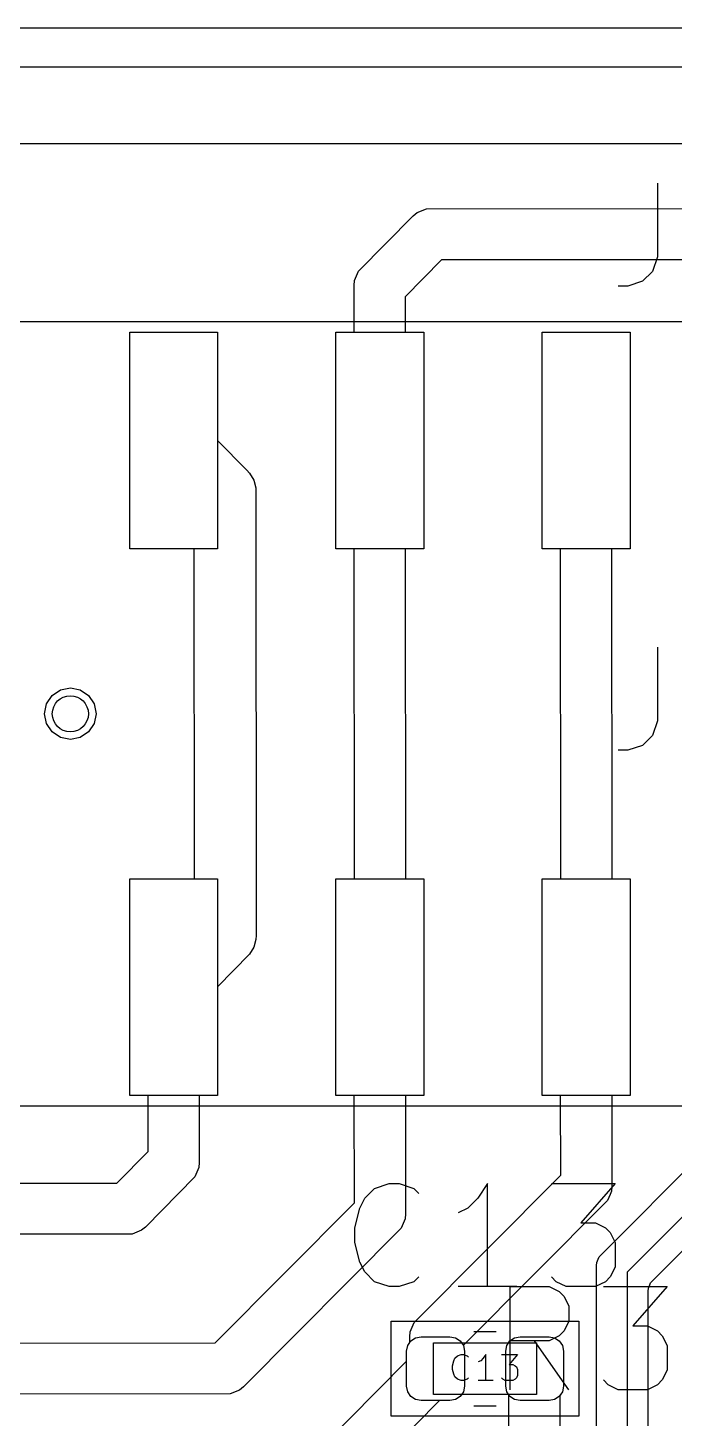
# Model space of a CAD drawing. Extents: x 3.94 to 5.51, y -5.51 to -3.94.
# Drawn here: x 4.374 to 4.62, y -4.468 to -3.937 of the extents above; entities that cross this region are included whole.
import ezdxf

# ---------------------------------------------------------------- set-up
doc = ezdxf.new("R2010")
doc.units = 0
doc.header["$MEASUREMENT"] = 0
doc.layers.add('BLACK', color=7, linetype='CONTINUOUS')

msp = doc.modelspace()

# ---------------------------------------------------------------- linework, layer by layer
at = {"layer": 'BLACK', "linetype": 'CONTINUOUS'}
for p, q in [((3.93701, -3.93701), (5.31496, -3.93701)), ((4.23063, -3.9519), (5.10827, -3.95177)), ((5.10204, -3.98117), (4.23823, -3.9813)), ((4.6138, -3.99625), (4.6138, -4.02437)), ((4.52209, -4.00756), (4.52564, -4.00609)), ((4.52564, -4.00609), (4.52569, -4.00609)), ((4.52569, -4.00609), (4.76919, -4.00591)), ((4.49969, -4.02996), (4.5206, -4.00879)), ((4.5206, -4.00879), (4.52209, -4.00756)), ((4.53143, -4.02559), (4.51755, -4.03965)), ((4.76498, -4.02541), (4.53143, -4.02559)), ((4.6138, -4.02437), (4.61192, -4.03)), ((4.49822, -4.03351), (4.49969, -4.02996)), ((4.49969, -4.02996), (4.49969, -4.02996)), ((4.61192, -4.03), (4.60817, -4.03375)), ((4.49803, -4.03543), (4.49822, -4.03351)), ((4.49809, -4.05315), (4.49803, -4.03543)), ((4.60255, -4.03562), (4.5988, -4.03562)), ((4.60817, -4.03375), (4.60255, -4.03562)), ((4.51755, -4.03965), (4.51759, -4.05315)), ((4.92323, -4.04921), (4.32874, -4.04921)), ((4.4124, -4.13583), (4.4124, -4.05315)), ((4.4124, -4.05315), (4.44587, -4.05315)), ((4.4124, -4.13583), (4.4124, -4.05315)), ((4.4124, -4.05315), (4.44587, -4.05315)), ((4.4124, -4.13583), (4.4124, -4.05315)), ((4.4124, -4.05315), (4.44587, -4.05315)), ((4.44587, -4.05315), (4.44587, -4.09459)), ((4.44587, -4.05315), (4.44587, -4.13583)), ((4.44587, -4.05315), (4.44587, -4.13583)), ((4.49114, -4.13583), (4.49114, -4.05315)), ((4.49114, -4.05315), (4.49809, -4.05315)), ((4.49114, -4.13583), (4.49114, -4.05315)), ((4.49114, -4.05315), (4.52461, -4.05315)), ((4.49114, -4.13583), (4.49114, -4.05315)), ((4.49114, -4.05315), (4.52461, -4.05315)), ((4.51759, -4.05315), (4.52461, -4.05315)), ((4.52461, -4.05315), (4.52461, -4.13583)), ((4.52461, -4.05315), (4.52461, -4.13583)), ((4.52461, -4.05315), (4.52461, -4.13583)), ((4.56988, -4.13583), (4.56988, -4.05315)), ((4.56988, -4.05315), (4.60335, -4.05315)), ((4.56988, -4.13583), (4.56988, -4.05315)), ((4.56988, -4.05315), (4.60335, -4.05315)), ((4.56988, -4.13583), (4.56988, -4.05315)), ((4.56988, -4.05315), (4.60335, -4.05315)), ((4.60335, -4.05315), (4.60335, -4.13583)), ((4.60335, -4.05315), (4.60335, -4.13583)), ((4.60335, -4.05315), (4.60335, -4.13583)), ((4.44587, -4.09459), (4.45717, -4.10582)), ((4.45717, -4.10582), (4.45819, -4.10698)), ((4.45819, -4.10698), (4.45973, -4.10965)), ((4.45973, -4.10965), (4.46053, -4.11263)), ((4.46053, -4.11263), (4.46063, -4.28346)), ((4.43702, -4.13583), (4.4124, -4.13583)), ((4.44587, -4.13583), (4.4124, -4.13583)), ((4.44587, -4.13583), (4.4124, -4.13583)), ((4.4371, -4.26181), (4.43702, -4.13583)), ((4.49807, -4.13583), (4.49114, -4.13583)), ((4.52461, -4.13583), (4.49114, -4.13583)), ((4.52461, -4.13583), (4.49114, -4.13583)), ((4.49818, -4.26181), (4.49807, -4.13583)), ((4.52461, -4.13583), (4.51757, -4.13583)), ((4.51757, -4.13583), (4.51768, -4.26181)), ((4.57681, -4.13583), (4.56988, -4.13583)), ((4.60335, -4.13583), (4.56988, -4.13583)), ((4.60335, -4.13583), (4.56988, -4.13583)), ((4.57692, -4.26181), (4.57681, -4.13583)), ((4.60335, -4.13583), (4.59631, -4.13583)), ((4.59631, -4.13583), (4.59642, -4.26181)), ((4.6138, -4.17342), (4.6138, -4.20154)), ((4.38067, -4.19505), (4.3828, -4.19186)), ((4.38067, -4.19505), (4.3828, -4.19186)), ((4.3828, -4.19186), (4.386, -4.18973)), ((4.3828, -4.19186), (4.386, -4.18973)), ((4.386, -4.18973), (4.38976, -4.18898)), ((4.386, -4.18973), (4.38976, -4.18898)), ((4.38976, -4.18898), (4.39353, -4.18973)), ((4.38976, -4.18898), (4.39353, -4.18973)), ((4.39353, -4.18973), (4.39672, -4.19186)), ((4.39353, -4.18973), (4.39672, -4.19186)), ((4.39672, -4.19186), (4.39886, -4.19505)), ((4.39672, -4.19186), (4.39886, -4.19505)), ((4.37992, -4.19882), (4.38067, -4.19505)), ((4.37992, -4.19882), (4.38067, -4.19505)), ((4.39886, -4.19505), (4.39961, -4.19882)), ((4.39886, -4.19505), (4.39961, -4.19882)), ((4.38067, -4.20259), (4.37992, -4.19882)), ((4.38067, -4.20259), (4.37992, -4.19882)), ((4.3828, -4.20578), (4.38067, -4.20259)), ((4.3828, -4.20578), (4.38067, -4.20259)), ((4.39886, -4.20259), (4.39672, -4.20578)), ((4.39886, -4.20259), (4.39672, -4.20578)), ((4.39961, -4.19882), (4.39886, -4.20259)), ((4.39961, -4.19882), (4.39886, -4.20259)), ((4.6138, -4.20154), (4.61192, -4.20716)), ((4.386, -4.20791), (4.3828, -4.20578)), ((4.386, -4.20791), (4.3828, -4.20578)), ((4.38976, -4.20866), (4.386, -4.20791)), ((4.38976, -4.20866), (4.386, -4.20791)), ((4.39353, -4.20791), (4.38976, -4.20866)), ((4.39353, -4.20791), (4.38976, -4.20866)), ((4.39672, -4.20578), (4.39353, -4.20791)), ((4.39672, -4.20578), (4.39353, -4.20791)), ((4.61192, -4.20716), (4.60817, -4.21091)), ((4.60255, -4.21279), (4.5988, -4.21279)), ((4.60817, -4.21091), (4.60255, -4.21279)), ((4.4124, -4.34449), (4.4124, -4.26181)), ((4.4124, -4.26181), (4.4371, -4.26181)), ((4.4124, -4.34449), (4.4124, -4.26181)), ((4.4124, -4.26181), (4.44587, -4.26181)), ((4.4124, -4.34449), (4.4124, -4.26181)), ((4.4124, -4.26181), (4.44587, -4.26181)), ((4.44587, -4.26181), (4.44587, -4.34449)), ((4.44587, -4.26181), (4.44587, -4.34449)), ((4.49114, -4.34449), (4.49114, -4.26181)), ((4.49114, -4.26181), (4.49818, -4.26181)), ((4.49114, -4.34449), (4.49114, -4.26181)), ((4.49114, -4.26181), (4.52461, -4.26181)), ((4.49114, -4.34449), (4.49114, -4.26181)), ((4.49114, -4.26181), (4.52461, -4.26181)), ((4.51768, -4.26181), (4.52461, -4.26181)), ((4.52461, -4.26181), (4.52461, -4.34449)), ((4.52461, -4.26181), (4.52461, -4.34449)), ((4.52461, -4.26181), (4.52461, -4.34449)), ((4.56988, -4.34449), (4.56988, -4.26181)), ((4.56988, -4.26181), (4.57692, -4.26181)), ((4.56988, -4.34449), (4.56988, -4.26181)), ((4.56988, -4.26181), (4.60335, -4.26181)), ((4.56988, -4.34449), (4.56988, -4.26181)), ((4.56988, -4.26181), (4.60335, -4.26181)), ((4.59642, -4.26181), (4.60335, -4.26181)), ((4.60335, -4.26181), (4.60335, -4.34449)), ((4.60335, -4.26181), (4.60335, -4.34449)), ((4.60335, -4.26181), (4.60335, -4.34449)), ((4.45973, -4.28798), (4.45819, -4.29065)), ((4.46053, -4.28501), (4.45973, -4.28798)), ((4.46063, -4.28346), (4.46053, -4.28501)), ((4.45819, -4.29065), (4.44587, -4.30306)), ((4.44587, -4.30306), (4.44587, -4.34449)), ((4.4194, -4.34449), (4.4124, -4.34449)), ((4.44587, -4.34449), (4.4124, -4.34449)), ((4.44587, -4.34449), (4.4124, -4.34449)), ((4.41946, -4.36587), (4.4194, -4.34449)), ((4.44587, -4.34449), (4.43891, -4.34449)), ((4.43891, -4.34449), (4.43898, -4.37008)), ((4.49812, -4.34449), (4.49114, -4.34449)), ((4.52461, -4.34449), (4.49114, -4.34449)), ((4.52461, -4.34449), (4.49114, -4.34449)), ((4.49821, -4.38552), (4.49812, -4.34449)), ((4.52461, -4.34449), (4.51762, -4.34449)), ((4.51762, -4.34449), (4.51772, -4.38976)), ((4.57687, -4.34449), (4.56988, -4.34449)), ((4.60335, -4.34449), (4.56988, -4.34449)), ((4.60335, -4.34449), (4.56988, -4.34449)), ((4.57695, -4.3749), (4.57687, -4.34449)), ((4.60335, -4.34449), (4.59637, -4.34449)), ((4.59637, -4.34449), (4.59646, -4.37913)), ((4.32874, -4.34843), (4.92323, -4.34843)), ((4.40754, -4.37796), (4.41946, -4.36587)), ((4.59155, -4.40617), (4.63165, -4.3659)), ((4.43879, -4.372), (4.43732, -4.37555)), ((4.43898, -4.37008), (4.43879, -4.372)), ((4.19488, -4.37812), (4.40754, -4.37796)), ((4.43731, -4.37555), (4.41838, -4.39475)), ((4.43732, -4.37555), (4.43731, -4.37555)), ((4.50585, -4.38002), (4.51147, -4.37814)), ((4.51147, -4.37814), (4.51522, -4.37814)), ((4.51522, -4.37814), (4.52085, -4.38002)), ((4.52096, -4.43114), (4.57695, -4.3749)), ((4.54897, -4.37814), (4.54522, -4.38377)), ((4.54897, -4.41751), (4.54897, -4.37814)), ((4.57334, -4.37814), (4.59771, -4.37814)), ((4.59771, -4.37814), (4.58459, -4.39314)), ((4.63813, -4.37598), (4.60225, -4.412)), ((4.5021, -4.38377), (4.50585, -4.38002)), ((4.52085, -4.38002), (4.52272, -4.38189)), ((4.59574, -4.38233), (4.5948, -4.3846)), ((4.59627, -4.38105), (4.59574, -4.38233)), ((4.59646, -4.37913), (4.59627, -4.38105)), ((4.44499, -4.43898), (4.49821, -4.38552)), ((4.49835, -4.39502), (4.50022, -4.38752)), ((4.50022, -4.38752), (4.5021, -4.38377)), ((4.54147, -4.38752), (4.53772, -4.38939)), ((4.5948, -4.3846), (4.5397, -4.43995)), ((4.54522, -4.38377), (4.54147, -4.38752)), ((4.61123, -4.41601), (4.64267, -4.38441)), ((4.51753, -4.39168), (4.51606, -4.39523)), ((4.51772, -4.38976), (4.51753, -4.39168)), ((4.58459, -4.39314), (4.59021, -4.39314)), ((4.59021, -4.39314), (4.59396, -4.39502)), ((4.41334, -4.39745), (4.19488, -4.39761)), ((4.41689, -4.39598), (4.41334, -4.39745)), ((4.41838, -4.39475), (4.41689, -4.39598)), ((4.41689, -4.39598), (4.41689, -4.39598)), ((4.51605, -4.39524), (4.45578, -4.45578)), ((4.49835, -4.40064), (4.49835, -4.39502)), ((4.51606, -4.39523), (4.51605, -4.39524)), ((4.59396, -4.39502), (4.59584, -4.39689)), ((4.59584, -4.39689), (4.59771, -4.40064)), ((4.50022, -4.40814), (4.49835, -4.40064)), ((4.59771, -4.40064), (4.59771, -4.41001)), ((4.5021, -4.41189), (4.50022, -4.40814)), ((4.59055, -4.40945), (4.59066, -4.4083)), ((4.59066, -4.61395), (4.59055, -4.40945)), ((4.59066, -4.4083), (4.5912, -4.407)), ((4.5912, -4.407), (4.59155, -4.40617)), ((4.59771, -4.41001), (4.59584, -4.41376)), ((4.50585, -4.41564), (4.5021, -4.41189)), ((4.52272, -4.41376), (4.52085, -4.41564)), ((4.57522, -4.41564), (4.57334, -4.41376)), ((4.59584, -4.41376), (4.59396, -4.41564)), ((4.60225, -4.412), (4.60236, -4.6105)), ((4.51147, -4.41751), (4.50585, -4.41564)), ((4.51522, -4.41751), (4.51147, -4.41751)), ((4.52085, -4.41564), (4.51522, -4.41751)), ((4.56022, -4.41751), (4.53772, -4.41751)), ((4.55756, -4.45688), (4.55756, -4.41751)), ((4.55756, -4.41751), (4.57255, -4.41751)), ((4.57255, -4.41751), (4.5763, -4.41939)), ((4.57897, -4.41751), (4.57522, -4.41564)), ((4.5763, -4.41939), (4.57818, -4.42126)), ((4.59021, -4.41751), (4.57897, -4.41751)), ((4.59396, -4.41564), (4.59021, -4.41751)), ((4.59318, -4.41751), (4.61755, -4.41751)), ((4.61755, -4.41751), (4.60442, -4.43251)), ((4.61024, -4.41929), (4.61035, -4.41814)), ((4.61035, -4.59722), (4.61024, -4.41929)), ((4.61035, -4.41814), (4.61074, -4.4172)), ((4.61074, -4.4172), (4.61123, -4.41601)), ((4.57818, -4.42126), (4.58005, -4.42501)), ((4.58005, -4.42501), (4.58005, -4.43064)), ((4.5122, -4.43071), (4.58386, -4.43071)), ((4.5122, -4.46693), (4.5122, -4.43071)), ((4.51948, -4.43469), (4.52095, -4.43115)), ((4.52095, -4.43115), (4.52096, -4.43114)), ((4.58005, -4.43064), (4.57818, -4.43439)), ((4.58386, -4.43071), (4.58386, -4.46693)), ((4.51929, -4.43661), (4.51948, -4.43469)), ((4.51932, -4.43883), (4.51929, -4.43661)), ((4.52151, -4.43703), (4.52362, -4.43661)), ((4.52151, -4.43703), (4.52362, -4.43661)), ((4.52362, -4.43661), (4.53465, -4.43661)), ((4.52362, -4.43661), (4.53465, -4.43661)), ((4.53465, -4.43661), (4.53675, -4.43703)), ((4.53465, -4.43661), (4.53675, -4.43703)), ((4.54379, -4.43465), (4.55228, -4.43465)), ((4.55931, -4.43703), (4.56142, -4.43661)), ((4.55931, -4.43703), (4.56142, -4.43661)), ((4.55931, -4.43703), (4.56142, -4.43661)), ((4.56142, -4.43661), (4.57244, -4.43661)), ((4.56142, -4.43661), (4.57244, -4.43661)), ((4.56142, -4.43661), (4.57244, -4.43661)), ((4.57244, -4.43661), (4.57455, -4.43703)), ((4.57244, -4.43661), (4.57455, -4.43703)), ((4.57244, -4.43661), (4.57455, -4.43703)), ((4.5763, -4.43626), (4.57255, -4.43813)), ((4.57818, -4.43439), (4.5763, -4.43626)), ((4.60442, -4.43251), (4.61005, -4.43251)), ((4.61005, -4.43251), (4.6138, -4.43439)), ((4.6138, -4.43439), (4.61567, -4.43626)), ((4.61567, -4.43626), (4.61755, -4.44001)), ((4.25009, -4.43917), (4.44499, -4.43898)), ((4.51811, -4.44213), (4.51853, -4.44002)), ((4.51811, -4.44213), (4.51853, -4.44002)), ((4.51811, -4.44213), (4.51853, -4.44002)), ((4.51853, -4.44002), (4.51972, -4.43823)), ((4.51853, -4.44002), (4.51972, -4.43823)), ((4.51853, -4.44002), (4.51932, -4.43883)), ((4.51972, -4.43823), (4.52151, -4.43703)), ((4.51972, -4.43823), (4.52151, -4.43703)), ((4.52835, -4.43898), (4.56772, -4.43898)), ((4.52835, -4.45866), (4.52835, -4.43898)), ((4.53675, -4.43703), (4.53854, -4.43823)), ((4.53675, -4.43703), (4.53854, -4.43823)), ((4.53854, -4.43823), (4.53974, -4.44002)), ((4.53854, -4.43823), (4.53974, -4.44002)), ((4.5397, -4.43995), (4.53974, -4.44002)), ((4.53974, -4.44002), (4.54016, -4.44213)), ((4.53974, -4.44002), (4.54016, -4.44213)), ((4.53974, -4.44002), (4.54016, -4.44213)), ((4.55591, -4.44213), (4.55633, -4.44002)), ((4.55591, -4.44213), (4.55633, -4.44002)), ((4.55591, -4.44213), (4.55633, -4.44002)), ((4.55633, -4.44002), (4.55752, -4.43823)), ((4.55633, -4.44002), (4.55752, -4.43823)), ((4.55633, -4.44002), (4.55752, -4.43823)), ((4.55752, -4.43823), (4.55931, -4.43703)), ((4.55752, -4.43823), (4.55931, -4.43703)), ((4.55752, -4.43823), (4.55931, -4.43703)), ((4.57255, -4.43813), (4.55756, -4.43813)), ((4.58005, -4.45688), (4.56693, -4.43813)), ((4.56772, -4.43898), (4.56772, -4.45866)), ((4.57455, -4.43703), (4.57634, -4.43823)), ((4.57455, -4.43703), (4.57634, -4.43823)), ((4.57455, -4.43703), (4.57634, -4.43823)), ((4.57634, -4.43823), (4.57753, -4.44002)), ((4.57634, -4.43823), (4.57753, -4.44002)), ((4.57634, -4.43823), (4.57753, -4.44002)), ((4.57753, -4.44002), (4.57795, -4.44213)), ((4.57753, -4.44002), (4.57795, -4.44213)), ((4.57753, -4.44002), (4.57795, -4.44213)), ((4.61755, -4.44001), (4.61755, -4.44938)), ((4.48001, -4.48429), (4.51811, -4.44595)), ((4.51811, -4.44595), (4.51811, -4.44213)), ((4.51811, -4.45551), (4.51811, -4.44213)), ((4.51811, -4.45551), (4.51811, -4.44213)), ((4.53561, -4.44767), (4.53608, -4.44579)), ((4.53608, -4.44579), (4.53655, -4.44485)), ((4.53655, -4.44485), (4.53749, -4.44392)), ((4.53749, -4.44392), (4.53889, -4.44345)), ((4.53889, -4.44345), (4.53983, -4.44345)), ((4.53983, -4.44345), (4.54124, -4.44392)), ((4.54016, -4.44213), (4.54016, -4.45551)), ((4.54016, -4.44213), (4.54016, -4.45551)), ((4.54016, -4.44213), (4.54016, -4.45551)), ((4.54124, -4.44392), (4.5417, -4.44439)), ((4.54639, -4.44579), (4.54545, -4.44626)), ((4.54733, -4.44485), (4.54639, -4.44579)), ((4.54827, -4.44345), (4.54733, -4.44485)), ((4.54827, -4.45329), (4.54827, -4.44345)), ((4.55436, -4.44345), (4.56045, -4.44345)), ((4.55591, -4.45551), (4.55591, -4.44213)), ((4.55591, -4.45551), (4.55591, -4.44213)), ((4.55591, -4.45551), (4.55591, -4.44213)), ((4.56045, -4.44345), (4.55717, -4.4472)), ((4.55717, -4.4472), (4.55858, -4.4472)), ((4.55858, -4.4472), (4.55951, -4.44767)), ((4.57795, -4.44213), (4.57795, -4.45551)), ((4.57795, -4.44213), (4.57795, -4.45551)), ((4.57795, -4.44213), (4.57795, -4.45551)), ((4.53561, -4.44907), (4.53561, -4.44767)), ((4.53608, -4.45095), (4.53561, -4.44907)), ((4.53655, -4.45188), (4.53608, -4.45095)), ((4.53749, -4.45282), (4.53655, -4.45188)), ((4.5417, -4.45235), (4.54124, -4.45282)), ((4.55483, -4.45282), (4.55436, -4.45235)), ((4.55951, -4.44767), (4.55998, -4.44813)), ((4.55998, -4.45235), (4.55951, -4.45282)), ((4.55998, -4.44813), (4.56045, -4.44907)), ((4.56045, -4.45142), (4.55998, -4.45235)), ((4.56045, -4.44907), (4.56045, -4.45142)), ((4.61755, -4.44938), (4.61567, -4.45313)), ((4.45429, -4.457), (4.45074, -4.45847)), ((4.45578, -4.45578), (4.45429, -4.457)), ((4.45429, -4.457), (4.45429, -4.457)), ((4.51853, -4.45762), (4.51811, -4.45551)), ((4.51853, -4.45762), (4.51811, -4.45551)), ((4.51972, -4.45941), (4.51853, -4.45762)), ((4.51972, -4.45941), (4.51853, -4.45762)), ((4.53889, -4.45329), (4.53749, -4.45282)), ((4.53974, -4.45762), (4.53854, -4.45941)), ((4.53974, -4.45762), (4.53854, -4.45941)), ((4.53974, -4.45762), (4.53854, -4.45941)), ((4.53983, -4.45329), (4.53889, -4.45329)), ((4.54016, -4.45551), (4.53974, -4.45762)), ((4.54016, -4.45551), (4.53974, -4.45762)), ((4.54016, -4.45551), (4.53974, -4.45762)), ((4.54124, -4.45282), (4.53983, -4.45329)), ((4.55108, -4.45329), (4.54545, -4.45329)), ((4.55576, -4.45329), (4.55483, -4.45282)), ((4.55858, -4.45329), (4.55576, -4.45329)), ((4.55633, -4.45762), (4.55591, -4.45551)), ((4.55633, -4.45762), (4.55591, -4.45551)), ((4.55633, -4.45762), (4.55591, -4.45551)), ((4.5571, -4.45877), (4.55633, -4.45762)), ((4.55752, -4.45941), (4.55633, -4.45762)), ((4.55752, -4.45941), (4.55633, -4.45762)), ((4.55951, -4.45282), (4.55858, -4.45329)), ((4.57753, -4.45762), (4.57634, -4.45941)), ((4.57753, -4.45762), (4.57634, -4.45941)), ((4.57753, -4.45762), (4.57659, -4.45903)), ((4.57795, -4.45551), (4.57753, -4.45762)), ((4.57795, -4.45551), (4.57753, -4.45762)), ((4.57795, -4.45551), (4.57753, -4.45762)), ((4.59505, -4.45501), (4.59318, -4.45313)), ((4.5988, -4.45688), (4.59505, -4.45501)), ((4.61005, -4.45688), (4.5988, -4.45688)), ((4.6138, -4.45501), (4.61005, -4.45688)), ((4.61567, -4.45313), (4.6138, -4.45501)), ((4.45074, -4.45847), (4.25584, -4.45866)), ((4.53062, -4.46102), (4.49786, -4.49399)), ((4.52151, -4.4606), (4.51972, -4.45941)), ((4.52151, -4.4606), (4.51972, -4.45941)), ((4.52362, -4.46102), (4.52151, -4.4606)), ((4.52362, -4.46102), (4.52151, -4.4606)), ((4.53465, -4.46102), (4.52362, -4.46102)), ((4.53465, -4.46102), (4.52362, -4.46102)), ((4.56772, -4.45866), (4.52835, -4.45866)), ((4.53465, -4.46102), (4.53062, -4.46102)), ((4.53675, -4.4606), (4.53465, -4.46102)), ((4.53675, -4.4606), (4.53465, -4.46102)), ((4.53675, -4.4606), (4.53465, -4.46102)), ((4.53854, -4.45941), (4.53675, -4.4606)), ((4.53854, -4.45941), (4.53675, -4.4606)), ((4.53854, -4.45941), (4.53675, -4.4606)), ((4.54379, -4.46299), (4.55228, -4.46299)), ((4.55727, -4.64144), (4.5571, -4.45877)), ((4.55931, -4.4606), (4.55752, -4.45941)), ((4.55931, -4.4606), (4.55752, -4.45941)), ((4.56142, -4.46102), (4.55931, -4.4606)), ((4.56142, -4.46102), (4.55931, -4.4606)), ((4.57244, -4.46102), (4.56142, -4.46102)), ((4.57244, -4.46102), (4.56142, -4.46102)), ((4.57455, -4.4606), (4.57244, -4.46102)), ((4.57455, -4.4606), (4.57244, -4.46102)), ((4.57634, -4.45941), (4.57455, -4.4606)), ((4.57634, -4.45941), (4.57455, -4.4606)), ((4.57659, -4.45903), (4.57677, -4.64567)), ((4.58386, -4.46693), (4.5122, -4.46693))]:
    msp.add_line(p, q, dxfattribs=at)
at = {"layer": 'BLACK'}
msp.add_circle((4.38976, -4.19882), 0.00689, dxfattribs=at)
msp.add_circle((4.38976, -4.19882), 0.00689, dxfattribs=at)
msp.add_circle((4.38976, -4.19882), 0.00689, dxfattribs=at)
msp.add_circle((4.38976, -4.19882), 0.00689, dxfattribs=at)
msp.add_circle((4.38976, -4.19882), 0.00689, dxfattribs=at)
msp.add_circle((4.38976, -4.19882), 0.00689, dxfattribs=at)
msp.add_circle((4.38976, -4.19882), 0.00689, dxfattribs=at)
msp.add_circle((4.38976, -4.19882), 0.00689, dxfattribs=at)
msp.add_circle((4.38976, -4.19882), 0.00689, dxfattribs=at)
msp.add_circle((4.38976, -4.19882), 0.00689, dxfattribs=at)
msp.add_circle((4.38976, -4.19882), 0.00689, dxfattribs=at)
msp.add_circle((4.38976, -4.19882), 0.00689, dxfattribs=at)
msp.add_circle((4.38976, -4.19882), 0.00689, dxfattribs=at)
msp.add_circle((4.38976, -4.19882), 0.00689, dxfattribs=at)
msp.add_circle((4.38976, -4.19882), 0.00689, dxfattribs=at)
msp.add_circle((4.38976, -4.19882), 0.00689, dxfattribs=at)
msp.add_circle((4.38976, -4.19882), 0.00689, dxfattribs=at)
msp.add_circle((4.38976, -4.19882), 0.00689, dxfattribs=at)
at = {"layer": 'WHITE'}
msp.add_circle((4.38976, -4.19882), 0.00689, dxfattribs=at)
msp.add_circle((4.38976, -4.19882), 0.00689, dxfattribs=at)

doc.saveas('drawing.dxf')
